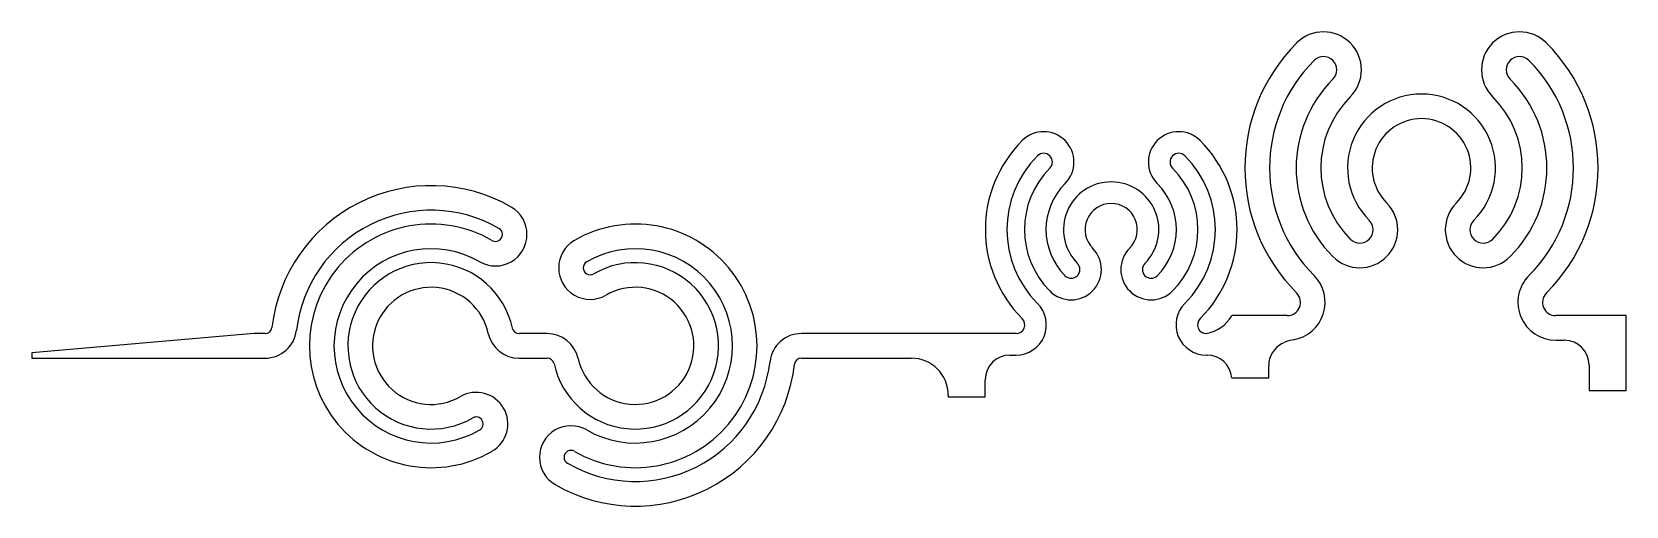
# Model space of a CAD drawing. Header units: millimetres. Extents: x -99 to 31, y 4 to 43.
import ezdxf

# ---------------------------------------------------------------- set-up
doc = ezdxf.new("R2010")
doc.units = ezdxf.units.MM
doc.layers.get('0').update_dxf_attribs({"linetype": 'CONTINUOUS'})

msp = doc.modelspace()

# ---------------------------------------------------------------- linework, layer by layer
for p, q in [((3, 19.58), (-1.5, 19.58)), ((30.5, 19.58), (24.8, 19.58)), ((30.5, 17.58), (30.5, 19.58)), ((-80.85, 18.13), (-98.85, 16.56)), ((-79.93, 18.13), (-80.85, 18.13)), ((-57.04, 18.13), (-59.32, 18.13)), ((-19, 18.13), (-36.42, 18.13)), ((24.8, 17.58), (25.5, 17.58)), ((30.5, 13.5), (30.5, 17.58)), ((-98.85, 16.56), (-98.85, 16.13)), ((-98.85, 16.13), (-79.93, 16.13)), ((-59.32, 16.13), (-57.04, 16.13)), ((-36.42, 16.13), (-27.5, 16.13)), ((-19.5, 16.38), (-19, 16.38)), ((-3.56, 16.38), (-3.49, 16.38)), ((1.5, 14.55), (1.5, 15.54)), ((27.5, 15.58), (27.5, 13.5)), ((-21.5, 12.99), (-21.5, 14.38)), ((-1.5, 14.55), (1.5, 14.55)), ((-24.5, 13.13), (-24.5, 12.99)), ((-24.5, 12.99), (-21.5, 12.99)), ((27.5, 13.5), (30.5, 13.5))]:
    msp.add_line(p, q)
for centre, radius, start, end in [((13.9, 31.56), 14.33, 135, 225), ((5.94, 39.52), 3.08, -45, 135), ((21.85, 39.52), 3.08, 45, 225), ((13.9, 31.56), 14.33, -45, 45), ((13.9, 31.56), 12.33, 135, 225), ((5.94, 39.52), 1.08, -45, 135), ((21.85, 39.52), 1.08, 45, 225), ((13.9, 31.56), 12.33, -45, 45), ((13.9, 31.56), 10.17, 135, 225), ((13.9, 31.56), 6, -45, 225), ((13.9, 31.56), 10.17, -45, 45), ((13.9, 31.56), 8.17, 135, 225), ((13.9, 31.56), 8.17, -45, 45), ((13.9, 31.56), 4, -45, 225), ((-11.28, 26.56), 10.21, 135, 225), ((-16.76, 32.04), 2.46, -45, 135), ((-5.8, 32.04), 2.46, 45, 225), ((-11.28, 26.56), 10.21, -45, 45), ((-11.28, 26.56), 8.46, 135, 225), ((-16.76, 32.04), 0.708, -45, 135), ((-5.8, 32.04), 0.708, 45, 225), ((-11.28, 26.56), 8.46, -45, 45), ((-11.28, 26.56), 7.04, 135, 225), ((-11.28, 26.56), 7.04, -45, 45), ((-66.46, 17.13), 13, 60, 173.3844), ((-11.28, 26.56), 5.29, 135, 225), ((-11.28, 26.56), 3.87, -45, 225), ((-11.28, 26.56), 5.29, -45, 45), ((-11.28, 26.56), 2.12, -45, 225), ((8.89, 26.55), 3.08, -135, 45), ((18.91, 26.55), 3.08, 135, 315), ((-66.46, 17.13), 11, 60, 173.3844), ((-61.24, 26.17), 2.56, -120.0006, 60), ((8.89, 26.55), 1.08, -135, 45), ((18.91, 26.55), 1.08, 135, 315), ((-66.46, 17.13), 9.88, 60, 300), ((-61.24, 26.17), 0.562, -120.0006, 60), ((-49.89, 17.13), 9.88, -120, 120), ((-66.46, 17.13), 7.88, 60.0002, 300), ((-53.55, 23.46), 2.56, 120, 300), ((-49.89, 17.13), 7.88, -119.9998, 120), ((-14.53, 23.32), 2.46, -135, 45), ((-8.04, 23.32), 2.46, 135, 315), ((-66.46, 17.13), 6.75, 12.3378, 300), ((-49.89, 17.13), 6.75, -167.6622, 120), ((-53.55, 23.46), 0.563, 120, 300), ((-14.53, 23.32), 0.708, -135, 45), ((-8.04, 23.32), 0.708, 135, 315), ((3, 20.66), 3.08, -81.0032, 45), ((24.8, 20.66), 3.08, 135, 269.9998), ((-66.46, 17.13), 4.75, 12.3378, 300), ((-49.89, 17.13), 4.75, -167.6622, 120), ((3, 20.66), 1.08, -90, 45), ((24.8, 20.66), 1.08, 135, 269.9998), ((-19, 18.84), 2.46, -90, 45), ((-3.56, 18.84), 2.46, 135, 270), ((-4.09, 21.08), 3, 280.1362, 329.8), ((-79.93, 18.69), 0.562, 270, 353.3844), ((-79.93, 18.69), 2.56, 270, 353.3844), ((-59.32, 18.69), 2.56, 192.3378, 270.0015), ((-59.32, 18.69), 0.563, 192.3378, 270.0015), ((-57.04, 15.57), 2.56, 12.3378, 90.0015), ((-36.42, 15.57), 2.56, 90, 173.3844), ((-19, 18.84), 0.708, -90, 45), ((-3.56, 18.84), 0.708, 135, 270), ((3.5, 15.54), 2, 116.5812, 180), ((3.95, 14.65), 3, 98.9968, 116.5812), ((25.5, 15.58), 2, 0, 90), ((-57.04, 15.57), 0.563, 12.3378, 90.0015), ((-49.89, 17.13), 13, 240, 353.3844), ((-49.89, 17.13), 11, 240, 353.3844), ((-36.42, 15.57), 0.562, 90, 173.3844), ((-27.5, 13.13), 3, 0, 90), ((-19.5, 14.38), 2, 90, 180), ((-3.49, 14.38), 2, 4.7763, 90), ((-62.8, 10.8), 2.56, -60, 120), ((-62.8, 10.8), 0.563, -60, 120), ((-55.11, 8.09), 2.56, 59.9994, 240), ((-55.11, 8.09), 0.562, 59.9994, 240)]:
    msp.add_arc(centre, radius, start, end)

doc.saveas('drawing.dxf')
